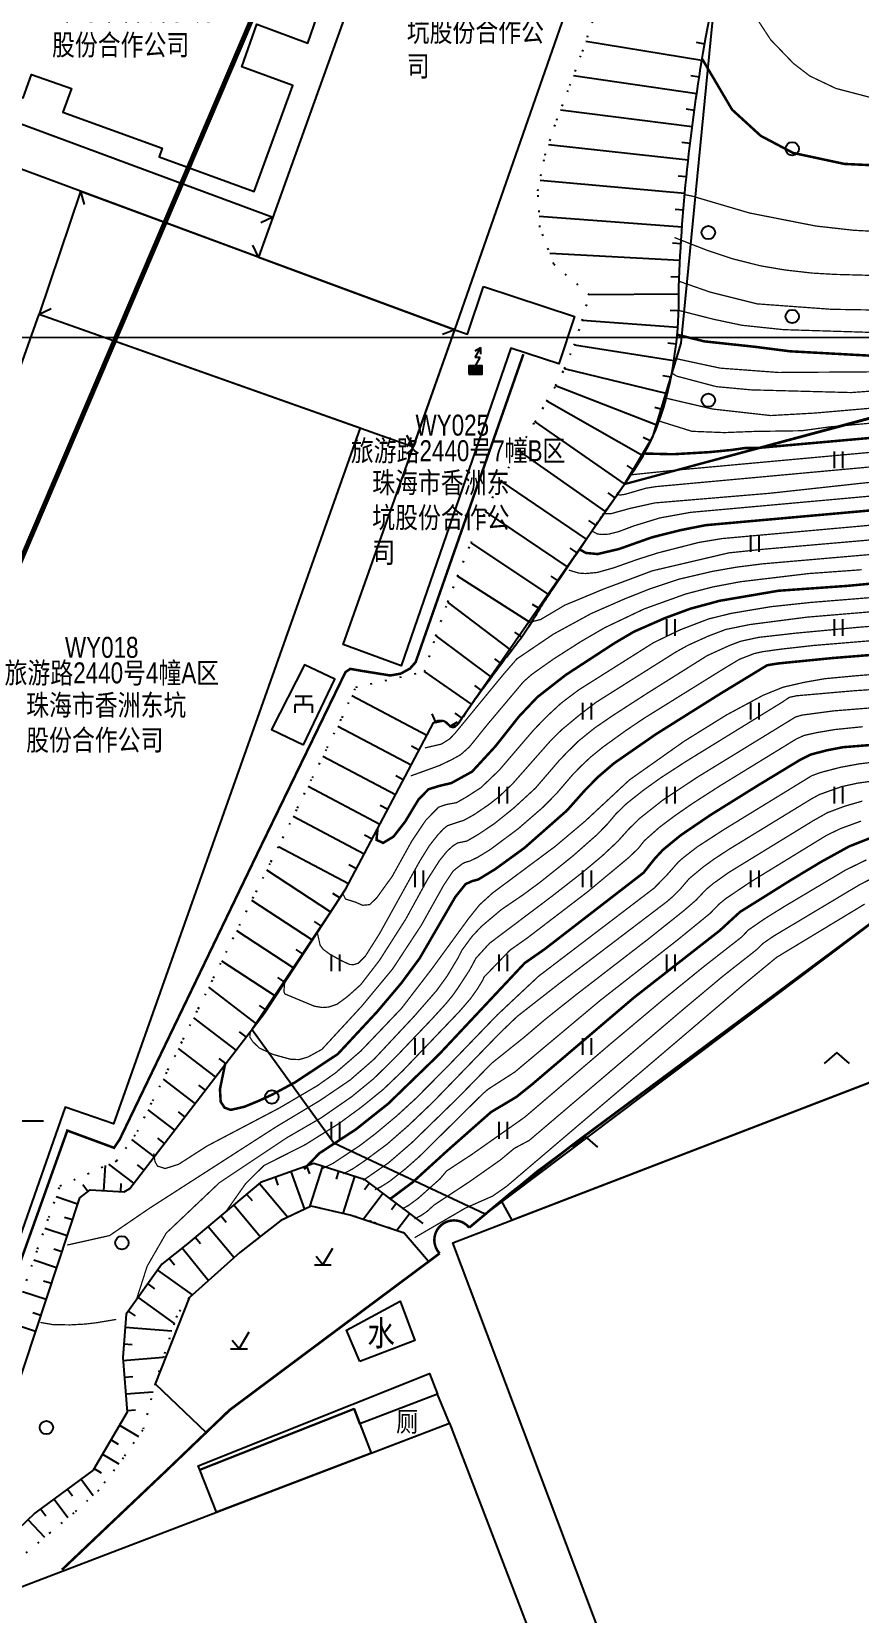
# Model space of a CAD drawing. Extents: x 396500 to 398250, y 1005980 to 1008200.
# Drawn here: x 397151.1 to 397200.5, y 1006253.9 to 1006348.2 of the extents above; entities that cross this region are included whole.
import ezdxf
from ezdxf.enums import TextEntityAlignment as Align

# ---------------------------------------------------------------- set-up
doc = ezdxf.new("R2010")
doc.units = 0
doc.header["$LTSCALE"] = 0.5
doc.linetypes.add('X4', pattern=[1.6, 0, -1.6])
doc.layers.get('0').update_dxf_attribs({"linetype": 'CONTINUOUS'})
doc.layers.add('ASSIST', color=7, linetype='CONTINUOUS', plot=False)
for name, color, linetype in [('DGX', 2, 'CONTINUOUS'), ('DLDW', 11, 'CONTINUOUS'), ('DMTZ', 3, 'CONTINUOUS'), ('GXYZ', 2, 'CONTINUOUS'), ('JMD', 6, 'CONTINUOUS'), ('SXSS', 5, 'CONTINUOUS'), ('ZBTZ', 3, 'CONTINUOUS'), ('权属人', 160, 'CONTINUOUS'), ('用地红线', 1, 'CONTINUOUS'), ('编号', 90, 'CONTINUOUS'), ('门牌号', 1, 'CONTINUOUS')]:
    doc.layers.add(name, color=color, linetype=linetype)
doc.layers.add('绘图层', color=6, linetype='CONTINUOUS', lineweight=5)
doc.styles.add('细等线体', font='长等线体_0.TTF', dxfattribs={"width": 0.8})
doc.linetypes.add('10421', pattern='A,2,[150,AAA.SHX,S=1,R=0,X=0,Y=1],1e-11', length=2)
doc.linetypes.add('1161', pattern='A,0,[149,AAA.SHX,S=0.15,R=0,X=0,Y=0],-1.6', length=1.6)
doc.linetypes.add('8353', pattern='A,1.5,[145,AAA.SHX,S=1,R=0,X=0,Y=-0.1],1.5,-1,1.5,[145,AAA.SHX,S=1,R=0,X=0,Y=1.1],1.5,-1', length=8)

# ---------------------------------------------------------------- blocks, each defined once
blk = doc.blocks.new('gc122')
blk.add_circle((0, 0), 0.8)
blk = doc.blocks.new('gc123')
for p, q in [((0, 0), (1.2, 2)), ((-1, 0), (1, 0)), ((0, 0), (-0.8, 1))]:
    blk.add_line(p, q)
blk = doc.blocks.new('gc211')
for p, q in [((0, 0), (-1.5, -1.32)), ((1.5, -1.32), (0, 0))]:
    blk.add_line(p, q)
blk = doc.blocks.new('gc121')
for p, q in [((-0.5, -1), (-0.5, 1)), ((0.5, -1), (0.5, 1))]:
    blk.add_line(p, q)
blk = doc.blocks.new('gc326')
blk.add_circle((0, 0), 0.8)
blk = doc.blocks.new('gc018')
for p, q in [((-1, 1), (1, 1)), ((-1, 0), (1, 0)), ((-1, -1), (-1, 0)), ((0, 0), (0, 1)), ((1, 0), (1, -1))]:
    blk.add_line(p, q)
blk = doc.blocks.new('*U88')
at = {"linetype": 'Continuous'}
for points in [[(0.8, 1), (-0.8, 1), (0.8, 0)], [(-0.8, 0), (0.8, 0), (-0.8, 1)], [(0.8, 0), (-0.8, 0), (0, 0)]]:
    blk.add_solid(points, dxfattribs=at)
blk = doc.blocks.new('gc129')
at = {"linetype": 'Continuous', "flags": 128}
for points in [[(-0.05, 2), (0.64, 3.2)], [(-0.05, 2.8), (0.64, 3.2)], [(0.58, 2), (-0.05, 2)], [(0, 1), (0.58, 2)], [(0.64, 2.4), (0.64, 3.2)], [(-0.8, 0), (0, 0), (0.8, 0), (0.8, 1), (-0.8, 1), (-0.8, 0)]]:
    blk.add_lwpolyline(points, dxfattribs=at)
at = {"linetype": 'Continuous'}
blk.add_blockref('*U88', (0, 0), dxfattribs=at)

msp = doc.modelspace()

# ---------------------------------------------------------------- linework, layer by layer
at = {"layer": 'ASSIST', "linetype": '1161'}
msp.add_lwpolyline([(397241.818, 1006351.88), (397242.853, 1006335.21), (397235.996, 1006332.633), (397220.779, 1006330.519), (397196.587, 1006323.938), (397186.449, 1006321.249), (397188.129, 1006324.073), (397189.826, 1006329.645), (397191.963, 1006351.418)], dxfattribs=at)
at = {"layer": 'ASSIST', "linetype": 'X4'}
for points in [[(397150.79, 1006273.724), (397151.455, 1006275.61), (397152.121, 1006277.496), (397152.786, 1006279.382), (397156.167, 1006280.889), (397157.41, 1006282.63), (397158.317, 1006284.461), (397159.224, 1006286.292), (397160.131, 1006288.123), (397161.037, 1006289.954), (397161.944, 1006291.785), (397162.695, 1006293.303), (397164.48, 1006296.915), (397165.371, 1006298.722), (397166.067, 1006300.132), (397166.951, 1006301.927), (397167.836, 1006303.722), (397168.721, 1006305.516), (397169.606, 1006307.311), (397170.425, 1006309.14), (397174.529, 1006310.062), (397175.209, 1006312.18), (397175.915, 1006314.204), (397176.489, 1006315.744), (397177.301, 1006317.738), (397178.167, 1006319.614), (397179.094, 1006321.407), (397180.117, 1006323.246), (397181.106, 1006324.964), (397181.818, 1006326.182), (397182.338, 1006327.113), (397182.872, 1006328.121), (397183.458, 1006329.526), (397183.927, 1006331), (397184.355, 1006332.532), (397182.229, 1006334.378), (397181.403, 1006336.575), (397181.291, 1006338.746), (397181.714, 1006340.872), (397182.406, 1006342.957), (397183.197, 1006345.013), (397183.945, 1006347.058), (397184.638, 1006349.097)], [(397173.32, 1006276.571), (397171.338, 1006277.265), (397170.088, 1006277.642), (397168.134, 1006278.094), (397167.77, 1006278.179), (397165.953, 1006277.32), (397165.085, 1006276.644), (397163.512, 1006275.408), (397162.016, 1006274.078), (397160.485, 1006272.716), (397159.75, 1006271.632), (397159.604, 1006271.185), (397158.967, 1006269.229), (397158.464, 1006267.575), (397157.73, 1006264.811), (397156.575, 1006263.17), (397155.105, 1006261.229), (397153.611, 1006259.887), (397152.207, 1006258.723), (397150.674, 1006257.432)]]:
    msp.add_lwpolyline(points, dxfattribs=at)
at = {"layer": 'DGX', "color": 3, "linetype": 'Continuous', "lineweight": -2, "const_width": 0.15, "flags": 128}
for points, elevation in [([(397250, 1006368.711), (397249.978, 1006368.687), (397249.648, 1006368.116), (397249.017, 1006366.602), (397245.06, 1006356.184), (397243.903, 1006353.768), (397242.953, 1006351.641), (397242.559, 1006350.937), (397241.581, 1006349.677), (397239.535, 1006348.227), (397234.973, 1006345.608), (397230.79, 1006343.72), (397224.508, 1006341.867), (397216.8, 1006340.578), (397207.737, 1006339.96), (397199.562, 1006340.345), (397196.504, 1006341), (397194.574, 1006342.019), (397192.862, 1006343.584), (397191.08, 1006346.609)], 37.5), ([(397189.589, 1006330.157), (397191.216, 1006329.76), (397194.211, 1006329.438), (397196.316, 1006329.169), (397201.253, 1006328.899), (397206.655, 1006328.855), (397211.058, 1006328.977), (397213.406, 1006329.077), (397215.95, 1006329.3), (397218.042, 1006329.578), (397221.214, 1006330.167), (397225.182, 1006331.06), (397229.066, 1006332.305), (397233.059, 1006333.722), (397235.897, 1006334.902), (397238.107, 1006336.051), (397240.143, 1006337.319), (397241.792, 1006338.601), (397242.571, 1006339.447), (397248.106, 1006347.077), (397250, 1006351.285)], 35), ([(397250, 1006340.78), (397248.912, 1006339.061), (397247.769, 1006337.638), (397246.786, 1006336.215), (397246.265, 1006335.132), (397245.721, 1006334.345), (397244.979, 1006333.543), (397244.217, 1006333.082), (397243.144, 1006332.719), (397231.599, 1006327.804), (397229.786, 1006327.191), (397225.894, 1006326.313), (397222.246, 1006325.786), (397218.29, 1006325.541), (397211.682, 1006324.99), (397205.443, 1006324.387), (397194.393, 1006323.404), (397193.605, 1006323.395), (397192.862, 1006323.286), (397191.501, 1006323.153), (397189.363, 1006323.029), (397187.626, 1006323.07)], 32.5), ([(397183.769, 1006317.358), (397184.139, 1006317.143), (397184.84, 1006317.075), (397186.126, 1006317.377), (397188.073, 1006318.068), (397189.821, 1006318.507), (397191.301, 1006318.799), (397211.96, 1006320.648), (397216.684, 1006321.04), (397224.752, 1006321.398), (397225.962, 1006321.48), (397229.126, 1006322.169), (397232.2, 1006323.285), (397238.36, 1006325.747), (397245.636, 1006328.58), (397247.301, 1006329.315), (397248.503, 1006330.112), (397249.247, 1006330.68), (397250, 1006331.5)], 30), ([(397204.942, 1006315.672), (397199.737, 1006315.177), (397195.638, 1006314.887), (397192.127, 1006314.288), (397190.371, 1006313.813), (397188.863, 1006313.256), (397187.017, 1006312.446), (397185.86, 1006311.765), (397182.948, 1006309.866), (397181.252, 1006308.541), (397180.157, 1006307.385), (397178.753, 1006305.609), (397177.361, 1006304.096), (397176.122, 1006303.414), (397175.42, 1006303.249), (397174.759, 1006303.043), (397174.16, 1006302.423), (397173.376, 1006301.123), (397172.673, 1006300.215), (397172.054, 1006299.843), (397171.661, 1006300.029), (397171.723, 1006300.689)], 27.5), ([(397204.736, 1006311.345), (397198.82, 1006310.869), (397195.619, 1006310.55), (397194.958, 1006310.444), (397192.162, 1006308.743), (397188.312, 1006306.323), (397185.821, 1006304.593), (397184.884, 1006303.789), (397184.099, 1006302.995), (397183.021, 1006301.783), (397180.485, 1006299.549), (397178.738, 1006298.279), (397177.742, 1006297.671), (397177.362, 1006297.565), (397176.974, 1006297.389), (397176.364, 1006296.628), (397174.235, 1006292.964), (397173.14, 1006291.48), (397171.684, 1006289.758), (397169.353, 1006287.251), (397166.819, 1006285.573), (397165.461, 1006284.841), (397164.685, 1006284.48), (397163.782, 1006284.107), (397162.971, 1006283.922), (397162.6, 1006284.054), (397162.371, 1006284.407), (397162.327, 1006285.156), (397162.654, 1006286.746)], 25), ([(397167.344, 1006280.386), (397168.257, 1006281.335), (397170.442, 1006282.767), (397172.362, 1006284.292), (397175.37, 1006287.21), (397180.502, 1006292.682), (397181.684, 1006293.505), (397187.584, 1006298.066), (397188.229, 1006298.879), (397188.733, 1006299.426), (397189.804, 1006300.304), (397191.58, 1006301.513), (397194.375, 1006303.255), (397196.913, 1006304.795), (397197.567, 1006305.121), (397198.521, 1006305.369), (397199.488, 1006305.555), (397206.224, 1006306.093)], 22.5), ([(397201.073, 1006300.123), (397199.844, 1006299.637), (397198.167, 1006298.712), (397196.362, 1006297.622), (397193.335, 1006295.727), (397192.127, 1006294.616), (397187.006, 1006290.614), (397180.91, 1006285.417), (397180.013, 1006284.701), (397178.486, 1006283.786), (397175.868, 1006281.473), (397173.822, 1006279.609), (397172.439, 1006278.579)], 20)]:
    msp.add_lwpolyline(points, dxfattribs=dict(at, elevation=elevation))
at = {"layer": 'DGX', "linetype": 'Continuous', "const_width": 0.075, "flags": 128}
for points, elevation in [([(397250, 1006361.916), (397246.857, 1006353.821), (397244.798, 1006349.465), (397244.007, 1006348.319), (397240.641, 1006344.141), (397239.272, 1006342.849), (397236.82, 1006340.966), (397234.936, 1006339.784), (397233.239, 1006338.965), (397230.511, 1006337.758), (397228.042, 1006336.87), (397224.878, 1006335.816), (397221.384, 1006334.662), (397219.685, 1006334.248), (397218.315, 1006334.02), (397212.342, 1006333.65), (397204.218, 1006333.616), (397199.034, 1006333.754), (397197.669, 1006333.831), (397196.017, 1006334.018), (397194.535, 1006334.272), (397192.909, 1006334.682), (397191.361, 1006335.198), (397189.43, 1006335.952)], 36.5), ([(397189.696, 1006333.347), (397191.568, 1006332.695), (397194.36, 1006331.997), (397198.793, 1006331.673), (397202.914, 1006331.605), (397211.338, 1006331.57), (397216.344, 1006331.808), (397219.063, 1006332.065), (397220.493, 1006332.422), (397223.32, 1006333.273), (397225.909, 1006334.158), (397230.823, 1006335.915), (397233.871, 1006337.226), (397236.755, 1006338.71), (397238.032, 1006339.544), (397238.956, 1006340.349), (397242.174, 1006343.617), (397245.601, 1006348.204), (397246.331, 1006349.538), (397248.303, 1006353.865), (397250, 1006358.246)], 36), ([(397250, 1006354.848), (397247.309, 1006348.457), (397246.777, 1006347.53), (397244.463, 1006344.393), (397242.369, 1006341.724), (397241.358, 1006340.539), (397240.053, 1006339.29), (397239.077, 1006338.46), (397238.003, 1006337.726), (397236.668, 1006336.971), (397235.199, 1006336.237), (397233.408, 1006335.475), (397224.837, 1006332.494), (397219.957, 1006330.97), (397216.821, 1006330.494), (397211.307, 1006330.175), (397203.806, 1006330.213), (397195.925, 1006330.46), (397193.457, 1006330.72), (397191.742, 1006331.083), (397189.678, 1006331.609)], 35.5), ([(397190.042, 1006338.512), (397190.496, 1006338.421), (397193.901, 1006337.418), (397197.863, 1006336.639), (397200.135, 1006336.385), (397202.408, 1006336.268), (397205.822, 1006336.229), (397209.15, 1006336.245), (397212.033, 1006336.381), (397215.307, 1006336.628), (397217.178, 1006336.884), (397219.995, 1006337.376), (397222.69, 1006338.05), (397224.428, 1006338.586), (397227.358, 1006339.641), (397230.211, 1006340.863), (397233.412, 1006342.301), (397236.139, 1006343.631), (397237.916, 1006344.655), (397238.915, 1006345.336), (397240.419, 1006346.516), (397241.923, 1006347.896), (397242.461, 1006348.522)], 37), ([(397194.261, 1006349.137), (397195.165, 1006347.75), (397196.524, 1006346.338), (397197.5, 1006345.588), (397199.054, 1006344.848), (397200.988, 1006344.343), (397202.581, 1006344.076), (397205.618, 1006343.838), (397210.703, 1006343.713), (397216.908, 1006344.082), (397222.557, 1006344.859), (397227.762, 1006346.04), (397232.572, 1006347.429), (397235.753, 1006348.505)], 38), ([(397189.419, 1006328.752), (397192.159, 1006328.163), (397195.632, 1006327.905), (397205.593, 1006327.974), (397209.694, 1006328.15), (397214.398, 1006328.543), (397219.845, 1006329.082), (397222.06, 1006329.366), (397224.316, 1006329.748), (397226.453, 1006330.199), (397229.304, 1006330.983), (397231.243, 1006331.599), (397234.016, 1006332.629), (397236.192, 1006333.628), (397239.66, 1006335.528), (397242.736, 1006337.556), (397244.127, 1006339.299), (397246.146, 1006342.109), (397248.822, 1006345.62), (397249.145, 1006346.139), (397250, 1006348.057)], 34.5), ([(397189.27, 1006327.87), (397189.558, 1006327.688), (397191.923, 1006327.061), (397193.998, 1006326.868), (397199.97, 1006326.707), (397209.515, 1006327.415), (397215.119, 1006327.901), (397220.343, 1006328.311), (397221.718, 1006328.462), (397226.499, 1006329.323), (397229.7, 1006330.004), (397230.61, 1006330.313), (397231.972, 1006330.854), (397242.752, 1006335.544), (397242.944, 1006335.731), (397243.419, 1006336.433), (397245.813, 1006339.414), (397248.263, 1006342.694), (397250, 1006344.891)], 34), ([(397186.832, 1006321.801), (397189.355, 1006322.064), (397213.61, 1006324.285), (397221.355, 1006324.804), (397224.891, 1006325.186), (397227.338, 1006325.616), (397230.122, 1006326.356), (397232.508, 1006327.229), (397235.189, 1006328.323), (397241.344, 1006330.97), (397244.51, 1006332.178), (397245.365, 1006332.645), (397246.099, 1006333.239), (397246.808, 1006333.997), (397247.654, 1006335.426), (397248.195, 1006336.489), (397248.874, 1006337.556), (397250, 1006339.234)], 32), ([(397250, 1006337.554), (397248.2, 1006334.25), (397247.697, 1006333.524), (397246.828, 1006332.555), (397246.254, 1006332.093), (397245.392, 1006331.563), (397244.901, 1006331.34), (397241.54, 1006330.061), (397233.734, 1006326.759), (397231.092, 1006325.711), (397227.996, 1006324.791), (397226.729, 1006324.528), (397224.828, 1006324.228), (397222.788, 1006324.025), (397216.95, 1006323.652), (397212.865, 1006323.35), (397188.307, 1006321.096), (397187.721, 1006321), (397186.477, 1006320.636), (397186.185, 1006320.594), (397186.032, 1006320.62)], 31.5), ([(397185.214, 1006319.481), (397185.657, 1006319.487), (397186.782, 1006319.798), (397188.247, 1006320.124), (397195.122, 1006320.701), (397200.805, 1006321.323), (397210.036, 1006322.197), (397218.351, 1006322.76), (397226.041, 1006323.47), (397227.431, 1006323.704), (397228.84, 1006324.098), (397231.692, 1006325.049), (397236.237, 1006326.81), (397242.017, 1006329.104), (397244.957, 1006330.311), (397246.118, 1006330.829), (397247.009, 1006331.464), (397248.069, 1006332.547), (397249.179, 1006334.036), (397250, 1006335.398)], 31), ([(397250, 1006329.94), (397249.364, 1006329.408), (397248.546, 1006328.881), (397247.892, 1006328.531), (397246.706, 1006327.987), (397240.488, 1006325.696), (397236.969, 1006324.2), (397231.159, 1006321.902), (397228.924, 1006321.164), (397228.017, 1006320.904), (397227.2, 1006320.748), (397226.416, 1006320.636), (397225.13, 1006320.539), (397219.476, 1006320.271), (397212.888, 1006319.853), (397192.285, 1006318), (397190.858, 1006317.762), (397188.446, 1006317.145), (397187.232, 1006316.758), (397185.782, 1006316.245), (397184.823, 1006315.977), (397184.117, 1006315.911), (397183.723, 1006315.94), (397183.128, 1006316.119)], 29.5), ([(397180.928, 1006313.039), (397181.45, 1006313.172), (397182.885, 1006314.023), (397185.172, 1006314.974), (397188.109, 1006316.075), (397192.675, 1006317.146), (397194.742, 1006317.363), (397214.902, 1006319.116), (397226.693, 1006319.765), (397228.067, 1006319.955), (397229.014, 1006320.21), (397230.685, 1006320.786), (397234.684, 1006322.319), (397242.102, 1006325.335), (397248.34, 1006327.485), (397249.492, 1006327.971), (397250, 1006328.303)], 29), ([(397188.513, 1006325.008), (397190.465, 1006324.396), (397192.398, 1006324.319), (397194.169, 1006324.388), (397197.018, 1006324.43), (397198.602, 1006324.65), (397212.687, 1006325.94)], 33), ([(397209.306, 1006326.482), (397197.807, 1006325.485), (397195.161, 1006325.336), (397191.694, 1006325.726), (397188.938, 1006326.37)], 33.5), ([(397207.837, 1006321.139), (397190.382, 1006319.561), (397188.549, 1006319.227), (397187.01, 1006318.755), (397186.106, 1006318.415), (397185.51, 1006318.263), (397185.108, 1006318.242), (397184.844, 1006318.27), (397184.503, 1006318.444)], 30.5), ([(397203.756, 1006317.276), (397194.686, 1006316.491), (397193.128, 1006316.293), (397191.695, 1006316.042), (397189.713, 1006315.58), (397187.956, 1006314.995), (397186.481, 1006314.41), (397184.468, 1006313.529), (397182.209, 1006312.296), (397180.033, 1006310.822), (397179.225, 1006309.891), (397176.344, 1006306.384), (397176.031, 1006306.054), (397175.536, 1006305.741), (397174.547, 1006305.51)], 28.5), ([(397173.704, 1006303.84), (397175.4, 1006304.455), (397176.146, 1006304.812), (397176.679, 1006305.106), (397177.212, 1006305.584), (397178.269, 1006306.898), (397180.433, 1006309.468), (397180.938, 1006309.909), (397182.225, 1006310.818), (397183.858, 1006311.861), (397185.282, 1006312.688), (397187.62, 1006313.801), (397190.106, 1006314.695), (397191.696, 1006315.108), (397193.341, 1006315.421), (397197.418, 1006315.91), (397200.598, 1006316.14)], 28), ([(397169.649, 1006296.818), (397169.818, 1006296.497), (397170.396, 1006296.317), (397170.832, 1006296.125), (397171.256, 1006296.163), (397171.679, 1006296.574), (397172.603, 1006297.857), (397173.771, 1006299.961), (397174.605, 1006301.205), (397175.366, 1006301.979), (397175.815, 1006302.133), (397176.444, 1006302.249), (397177.054, 1006302.602), (397177.894, 1006303.145), (397178.985, 1006304.19), (397181.015, 1006306.562), (397181.793, 1006307.367), (397182.667, 1006308.178), (397183.706, 1006308.963), (397188.181, 1006311.789), (397189.768, 1006312.555), (397191.465, 1006313.205), (397192.817, 1006313.538), (397195.191, 1006313.936), (397197.555, 1006314.189), (397206.206, 1006314.888)], 27), ([(397166.188, 1006291.529), (397166.14, 1006290.983), (397166.194, 1006290.84), (397167.953, 1006290.107), (397168.436, 1006290.027), (397168.802, 1006290.054), (397169.311, 1006290.224), (397169.93, 1006290.68), (397170.716, 1006291.385), (397171.833, 1006292.832), (397173.408, 1006295.301), (397174.707, 1006297.672), (397175.404, 1006298.77), (397175.869, 1006299.351), (397176.226, 1006299.672), (397176.494, 1006299.842), (397177.057, 1006299.958), (397177.745, 1006300.36), (397178.695, 1006300.999), (397179.83, 1006301.91), (397181.143, 1006303.116), (397182.566, 1006304.771), (397182.986, 1006305.209), (397183.721, 1006305.935), (397184.685, 1006306.712), (397185.785, 1006307.464), (397187.763, 1006308.744), (397191.393, 1006311.023), (397192.688, 1006311.612), (397193.367, 1006311.871), (397194.443, 1006312.105), (397196.649, 1006312.355), (397200.362, 1006312.704), (397214.256, 1006313.817)], 26), ([(397207.005, 1006314.124), (397197.319, 1006313.31), (397193.918, 1006312.869), (397192.488, 1006312.577), (397191.441, 1006312.179), (397190.239, 1006311.635), (397189.528, 1006311.242), (397184.773, 1006308.245), (397183.786, 1006307.492), (397182.705, 1006306.595), (397182.01, 1006305.905), (397179.788, 1006303.386), (397178.982, 1006302.615), (397178.354, 1006302.125), (397177.493, 1006301.537), (397176.871, 1006301.195), (397175.889, 1006300.874), (397175.655, 1006300.681), (397175.335, 1006300.343), (397174.82, 1006299.691), (397174.243, 1006298.76), (397171.834, 1006294.418), (397170.999, 1006293.096), (397170.569, 1006292.666), (397170.291, 1006292.581), (397170.053, 1006292.598), (397169.496, 1006292.858), (397168.867, 1006293.215), (397168.488, 1006293.493), (397168.301, 1006293.742), (397168.119, 1006294.552)], 26.5), ([(397164.146, 1006288.622), (397164.106, 1006288.262), (397164.295, 1006287.978), (397164.674, 1006287.613), (397165.472, 1006287.234), (397166.554, 1006286.937), (397167.055, 1006286.923), (397167.569, 1006287.072), (397168.407, 1006287.532), (397170.775, 1006290.101), (397172.62, 1006292.324), (397174.324, 1006294.92), (397175.666, 1006297.319), (397176.234, 1006298.171), (397176.762, 1006298.59), (397176.926, 1006298.678), (397177.219, 1006298.76), (397177.687, 1006298.984), (397178.459, 1006299.458), (397180.102, 1006300.685), (397181.566, 1006301.954), (397182.376, 1006302.769), (397183.361, 1006303.917), (397183.835, 1006304.406), (397184.425, 1006304.96), (397185.167, 1006305.565), (397186.542, 1006306.556), (397187.625, 1006307.286), (397192.486, 1006310.308), (397193.303, 1006310.797), (397194.186, 1006311.14), (397194.688, 1006311.252), (397195.801, 1006311.406), (397197.718, 1006311.621), (397212.087, 1006312.816)], 25.5), ([(397158.379, 1006281.334), (397158.453, 1006280.842), (397158.601, 1006280.571), (397159.058, 1006280.421), (397159.87, 1006280.68), (397161.564, 1006281.769), (397165.869, 1006284.033), (397168.135, 1006285.365), (397169.216, 1006286.126), (397170.725, 1006287.431), (397173.157, 1006289.981), (397174.982, 1006292.359), (397177.139, 1006295.317), (397177.803, 1006296.15), (397178.581, 1006296.856), (397182.335, 1006299.652), (397184.108, 1006301.149), (397186.736, 1006303.596), (397190.007, 1006305.909), (397192.51, 1006307.465), (397194.696, 1006308.643), (397195.906, 1006309.134), (397197.152, 1006309.421), (397198.39, 1006309.639), (397200.283, 1006309.818), (397206.013, 1006310.262)], 24.5), ([(397153.219, 1006275.858), (397155.747, 1006276.425), (397158.124, 1006278.052), (397165.73, 1006282.944), (397168.277, 1006284.472), (397170.102, 1006285.711), (397171.529, 1006286.959), (397173.911, 1006289.506), (397175.23, 1006291.018), (397175.879, 1006291.91), (397176.542, 1006293.017), (397176.758, 1006293.45), (397177.357, 1006294.265), (397177.918, 1006294.864), (397179.096, 1006295.86), (397180.398, 1006296.747), (397181.41, 1006297.494), (397183.335, 1006299.036), (397184.77, 1006300.301), (397185.426, 1006300.964), (397185.941, 1006301.579), (397186.563, 1006302.182), (397187.576, 1006302.988), (397188.613, 1006303.729), (397190.098, 1006304.693), (397195.872, 1006308.251), (397196.274, 1006308.528), (397196.714, 1006308.622), (397200.179, 1006308.925), (397208.281, 1006309.46)], 24), ([(397202.413, 1006308.002), (397198.906, 1006307.719), (397197.032, 1006307.469), (397196.647, 1006307.356), (397190.794, 1006303.765), (397188.731, 1006302.396), (397187.33, 1006301.29), (397186.684, 1006300.65), (397186.052, 1006299.942), (397185.117, 1006299.067), (397183.919, 1006298.066), (397182.087, 1006296.636), (397178.404, 1006293.86), (397177.587, 1006292.964), (397177.206, 1006292.246), (397176.527, 1006291.209), (397176.238, 1006290.792), (397175.822, 1006290.28), (397175.026, 1006289.402), (397172.803, 1006287.068), (397171.51, 1006285.796), (397170.178, 1006284.704), (397168.373, 1006283.454), (397166.299, 1006282.251), (397162.293, 1006279.578), (397159.124, 1006276.572), (397157.988, 1006274.598), (397157.31, 1006272.493)], 23.5), ([(397162.67, 1006277.838), (397163.873, 1006279.539), (397164.956, 1006280.604), (397167.422, 1006281.852), (397169.453, 1006283.126), (397170.8, 1006284.117), (397172.057, 1006285.136), (397173.218, 1006286.246), (397176.587, 1006289.769), (397177.274, 1006290.565), (397177.681, 1006291.141), (397178.006, 1006291.672), (397178.067, 1006291.835), (397179.616, 1006293.444), (397180.641, 1006294.166), (397184.234, 1006296.917), (397186.718, 1006298.985), (397187.28, 1006299.529), (397187.631, 1006299.975), (397188.542, 1006300.784), (397189.442, 1006301.458), (397190.46, 1006302.167), (397192.135, 1006303.246), (397196.699, 1006306.047), (397197.159, 1006306.256), (397197.917, 1006306.423), (397198.994, 1006306.608), (397200.653, 1006306.775)], 23), ([(397201.387, 1006304.674), (397200.451, 1006304.561), (397199.328, 1006304.355), (397198.129, 1006304.042), (397197.61, 1006303.85), (397192.353, 1006300.626), (397190.795, 1006299.614), (397189.978, 1006298.983), (397189.653, 1006298.698), (397188.988, 1006297.941), (397188.217, 1006297.15), (397181.315, 1006291.884), (397178.881, 1006289.603), (397175.989, 1006286.605), (397174.021, 1006284.617), (397172.863, 1006283.558), (397171.588, 1006282.495), (397170.676, 1006281.796), (397169.061, 1006280.727), (397168.457, 1006280.435)], 22), ([(397169.683, 1006280.107), (397170.277, 1006280.422), (397170.949, 1006280.881), (397172.31, 1006281.89), (397173.56, 1006282.985), (397174.999, 1006284.356), (397178.996, 1006288.483), (397180.052, 1006289.497), (397182.611, 1006291.497), (397188.993, 1006296.354), (397189.378, 1006296.69), (397189.806, 1006297.128), (397190.302, 1006297.71), (397191.134, 1006298.404), (397191.791, 1006298.881), (397192.654, 1006299.447), (397197.569, 1006302.455), (397198.083, 1006302.737), (397199.392, 1006303.201), (397200.362, 1006303.413), (397202.261, 1006303.67)], 21.5), ([(397170.871, 1006279.722), (397172.375, 1006280.76), (397173.769, 1006281.965), (397176.525, 1006284.649), (397178.518, 1006286.692), (397180.414, 1006288.209), (397181.724, 1006289.324), (397183.52, 1006290.756), (397187.89, 1006294.13), (397189.976, 1006295.795), (397190.717, 1006296.434), (397191.312, 1006297.066), (397191.748, 1006297.428), (397192.659, 1006298.078), (397197.715, 1006301.178), (397198.557, 1006301.653), (397199.572, 1006302.032), (397200.633, 1006302.341)], 21), ([(397171.567, 1006279.159), (397171.925, 1006279.332), (397172.45, 1006279.666), (397173.357, 1006280.381), (397174.192, 1006281.115), (397177.997, 1006284.878), (397178.314, 1006285.152), (397179.909, 1006286.18), (397185.007, 1006290.455), (397189.595, 1006294.044), (397191.566, 1006295.652), (397192.091, 1006296.198), (397192.471, 1006296.511), (397193.943, 1006297.505), (397198.495, 1006300.296), (397199.321, 1006300.695), (397200.558, 1006301.148)], 20.5), ([(397173.176, 1006278.013), (397173.565, 1006278.216), (397174.147, 1006278.646), (397175.453, 1006279.812), (397175.84, 1006280.276), (397177.36, 1006281.273), (397180.495, 1006283.482), (397185.577, 1006287.827), (397188.846, 1006290.573), (397191.222, 1006292.504), (397193.436, 1006294.232), (397193.833, 1006294.649), (397194.775, 1006295.301), (397195.954, 1006296.037), (397199.646, 1006298.235), (397200.874, 1006298.833)], 19.5), ([(397173.925, 1006277.417), (397174.301, 1006277.61), (397174.661, 1006277.853), (397175.098, 1006278.249), (397177.21, 1006279.639), (397179.045, 1006280.93), (397179.882, 1006281.63), (397180.766, 1006282.098), (397190.111, 1006290.051), (397192.321, 1006291.9), (397194.343, 1006293.491), (397194.721, 1006293.861), (397195.339, 1006294.285), (397200.486, 1006297.362), (397201.403, 1006297.829)], 19), ([(397173.938, 1006276.3), (397176.97, 1006278.068), (397178.583, 1006278.778), (397179.422, 1006279.362), (397193.554, 1006291.399), (397195.524, 1006293.024), (397200.774, 1006296.198)], 18.5), ([(397156.139, 1006271.422), (397154.987, 1006271.228), (397154.315, 1006271.148), (397153.38, 1006271.097), (397152.351, 1006271.117), (397151.62, 1006271.243)], 23.5)]:
    msp.add_lwpolyline(points, dxfattribs=dict(at, elevation=elevation))
at = {"layer": 'DLDW', "linetype": '1161', "flags": 128}
msp.add_lwpolyline([(397167.306, 1006305.702), (397169.178, 1006309.604), (397167.375, 1006310.469), (397165.404, 1006306.615)], close=True, dxfattribs=at)
at = {"layer": 'DLDW', "linetype": 'Continuous'}
msp.add_lwpolyline([(397250, 1006261.341), (397190.34, 1006238.473), (397176.207, 1006275.988), (397247.938, 1006303.59), (397250, 1006298.212)], dxfattribs=at)
for points in [[(397176.005, 1006265.237), (397175.306, 1006266.959), (397170.673, 1006265.188), (397171.336, 1006263.453)], [(397186.783, 1006237.123), (397158.462, 1006226.261), (397147.647, 1006254.394), (397176.005, 1006265.237)]]:
    msp.add_lwpolyline(points, close=True, dxfattribs=at)
at = {"layer": 'DMTZ', "linetype": 'Continuous'}
for p, q in [((397191.063, 1006346.507), (397184.146, 1006347.649)), ((397191.231, 1006347.493), (397190.738, 1006347.579)), ((397190.756, 1006344.531), (397183.414, 1006345.607)), ((397190.905, 1006345.52), (397190.411, 1006345.597)), ((397190.615, 1006343.541), (397190.12, 1006343.609)), ((397190.484, 1006342.55), (397182.636, 1006343.554)), ((397190.248, 1006340.564), (397181.915, 1006341.477)), ((397190.361, 1006341.557), (397189.865, 1006341.616)), ((397190.048, 1006338.574), (397181.413, 1006339.362)), ((397190.143, 1006339.569), (397189.646, 1006339.619)), ((397189.884, 1006336.581), (397181.37, 1006337.202)), ((397189.962, 1006337.578), (397189.463, 1006337.618)), ((397189.816, 1006335.583), (397189.317, 1006335.615)), ((397189.757, 1006334.585), (397181.992, 1006335.01)), ((397189.707, 1006333.586), (397189.207, 1006333.609)), ((397189.689, 1006332.586), (397184.347, 1006332.539)), ((397189.677, 1006331.587), (397189.178, 1006331.603)), ((397189.625, 1006330.588), (397183.929, 1006331.007)), ((397189.396, 1006328.602), (397183.461, 1006329.533)), ((397189.531, 1006329.593), (397189.034, 1006329.65)), ((397189.005, 1006326.641), (397182.875, 1006328.127)), ((397189.221, 1006327.617), (397188.731, 1006327.715)), ((397188.409, 1006324.734), (397182.34, 1006327.117)), ((397187.547, 1006322.931), (397181.82, 1006326.186)), ((397188.741, 1006325.677), (397188.263, 1006325.826)), ((397186.454, 1006321.257), (397181.11, 1006324.972)), ((397188.01, 1006323.817), (397187.559, 1006324.032)), ((397185.309, 1006319.617), (397180.121, 1006323.254)), ((397187.023, 1006322.08), (397186.607, 1006322.357)), ((397184.179, 1006317.967), (397179.098, 1006321.415)), ((397185.883, 1006320.436), (397185.473, 1006320.722)), ((397183.057, 1006316.311), (397178.171, 1006319.622)), ((397184.741, 1006318.794), (397184.328, 1006319.075)), ((397181.936, 1006314.655), (397177.305, 1006317.748)), ((397183.618, 1006317.139), (397183.204, 1006317.42)), ((397180.877, 1006312.959), (397176.492, 1006315.75)), ((397182.496, 1006315.484), (397182.082, 1006315.764)), ((397179.716, 1006311.331), (397175.918, 1006314.213)), ((397181.395, 1006313.814), (397180.968, 1006314.074)), ((397178.514, 1006309.732), (397175.213, 1006312.189)), ((397180.316, 1006312.131), (397179.911, 1006312.423)), ((397179.113, 1006310.533), (397178.713, 1006310.834)), ((397177.333, 1006308.119), (397174.533, 1006310.073)), ((397177.919, 1006308.929), (397177.517, 1006309.225)), ((397174.658, 1006306.262), (397170.19, 1006308.615)), ((397173.726, 1006304.492), (397169.352, 1006306.796)), ((397175.183, 1006307.091), (397174.973, 1006307.545)), ((397176.049, 1006306.813), (397176.484, 1006307.06)), ((397176.772, 1006307.291), (397176.362, 1006307.577)), ((397172.794, 1006302.722), (397168.467, 1006305.001)), ((397174.192, 1006305.377), (397173.75, 1006305.61)), ((397171.862, 1006300.953), (397167.583, 1006303.207)), ((397173.26, 1006303.607), (397172.818, 1006303.84)), ((397172.328, 1006301.838), (397171.886, 1006302.071)), ((397170.93, 1006299.183), (397166.698, 1006301.413)), ((397171.396, 1006300.068), (397170.954, 1006300.301)), ((397169.998, 1006297.414), (397165.813, 1006299.618)), ((397170.464, 1006298.299), (397170.022, 1006298.532)), ((397168.932, 1006295.723), (397165.122, 1006298.216)), ((397167.837, 1006294.05), (397164.231, 1006296.409)), ((397169.48, 1006296.56), (397169.061, 1006296.834)), ((397166.742, 1006292.376), (397163.338, 1006294.603)), ((397168.384, 1006294.886), (397167.966, 1006295.16)), ((397165.647, 1006290.703), (397162.445, 1006292.797)), ((397167.289, 1006293.213), (397166.871, 1006293.487)), ((397166.194, 1006291.539), (397165.776, 1006291.813)), ((397164.504, 1006289.063), (397161.672, 1006291.235)), ((397165.099, 1006289.866), (397164.681, 1006290.14)), ((397163.286, 1006287.476), (397160.767, 1006289.408)), ((397163.895, 1006288.27), (397163.498, 1006288.574)), ((397162.069, 1006285.889), (397159.862, 1006287.582)), ((397162.678, 1006286.683), (397162.281, 1006286.987)), ((397160.852, 1006284.302), (397158.958, 1006285.755)), ((397161.461, 1006285.096), (397161.064, 1006285.4)), ((397159.635, 1006282.715), (397158.053, 1006283.928)), ((397160.243, 1006283.509), (397159.847, 1006283.813)), ((397158.418, 1006281.128), (397157.074, 1006282.159)), ((397159.026, 1006281.922), (397158.63, 1006282.226)), ((397155.411, 1006279.103), (397155.508, 1006280.596)), ((397157.201, 1006279.541), (397155.709, 1006280.685)), ((397157.809, 1006280.335), (397157.412, 1006280.639)), ((397167.497, 1006280.574), (397167.665, 1006280.103)), ((397168.445, 1006280.561), (397167.675, 1006278.134)), ((397154.45, 1006279.048), (397154.143, 1006279.442)), ((397156.409, 1006279.039), (397156.442, 1006279.538)), ((397164.686, 1006279.538), (397166.375, 1006277.519)), ((397165.614, 1006279.899), (397165.783, 1006279.428)), ((397166.555, 1006280.237), (397167.362, 1006277.986)), ((397169.398, 1006280.259), (397169.247, 1006279.783)), ((397170.351, 1006279.957), (397169.649, 1006277.743)), ((397171.254, 1006279.557), (397170.952, 1006279.158)), ((397153.843, 1006278.305), (397152.556, 1006278.73)), ((397163.919, 1006278.897), (397164.24, 1006278.513)), ((397172.051, 1006278.954), (397170.879, 1006277.404)), ((397162.385, 1006277.613), (397162.706, 1006277.23)), ((397163.152, 1006278.255), (397164.732, 1006276.366)), ((397172.849, 1006278.351), (397172.548, 1006277.952)), ((397173.647, 1006277.748), (397172.875, 1006276.727)), ((397153.217, 1006276.406), (397151.891, 1006276.843)), ((397153.53, 1006277.355), (397153.055, 1006277.512)), ((397161.618, 1006276.972), (397163.176, 1006275.109)), ((397160.079, 1006275.695), (397161.645, 1006273.748)), ((397160.851, 1006276.33), (397161.172, 1006275.947)), ((397152.59, 1006274.506), (397151.225, 1006274.957)), ((397152.903, 1006275.456), (397152.428, 1006275.613)), ((397159.3, 1006275.068), (397159.613, 1006274.678)), ((397158.606, 1006274.36), (397160.67, 1006272.881)), ((397151.963, 1006272.607), (397150.56, 1006273.07)), ((397152.276, 1006273.557), (397151.802, 1006273.713)), ((397158.024, 1006273.547), (397158.43, 1006273.256)), ((397156.859, 1006271.921), (397157.265, 1006271.63)), ((397157.441, 1006272.734), (397159.604, 1006271.184)), ((397151.336, 1006270.708), (397149.894, 1006271.184)), ((397151.65, 1006271.657), (397151.175, 1006271.814)), ((397156.671, 1006270.964), (397159.461, 1006270.745)), ((397156.545, 1006268.97), (397158.95, 1006269.173)), ((397156.593, 1006269.967), (397157.092, 1006269.928)), ((397156.628, 1006267.974), (397157.127, 1006268.016)), ((397156.712, 1006266.977), (397158.342, 1006267.114)), ((397156.796, 1006265.981), (397157.294, 1006266.023)), ((397156.345, 1006265.107), (397157.471, 1006264.443)), ((397155.329, 1006263.384), (397156.302, 1006262.81)), ((397155.837, 1006264.245), (397156.267, 1006263.991)), ((397154.821, 1006262.522), (397155.252, 1006262.268)), ((397154.048, 1006261.9), (397154.769, 1006260.928)), ((397152.442, 1006260.707), (397153.264, 1006259.6)), ((397153.245, 1006261.303), (397153.543, 1006260.902)), ((397151.639, 1006260.111), (397151.937, 1006259.709)), ((397150.882, 1006259.46), (397151.862, 1006258.433))]:
    msp.add_line(p, q, dxfattribs=at)
msp.add_lwpolyline([(397149.353, 1006264.697), (397153.963, 1006278.667), (397154.59, 1006279.157), (397156.609, 1006279.026), (397156.963, 1006279.231), (397164.984, 1006289.689), (397169.834, 1006297.101), (397175.054, 1006307.014, -0.467609), (397176.062, 1006306.79, 0.388513), (397176.457, 1006306.861, 0.01787), (397176.963, 1006307.574, -0.012826), (397177.658, 1006308.573, -0.00467), (397180.028, 1006311.742, 0.016185), (397180.691, 1006312.672, 0.014542), (397181.218, 1006313.517, -0.01385), (397181.77, 1006314.405, -0.00273), (397182.151, 1006314.974, -0.000407), (397184.725, 1006318.771, -0.003714), (397185.299, 1006319.602, 0.001355), (397186.882, 1006321.873, 0.090176), (397188.956, 1006326.441, 0.068228), (397189.682, 1006333.008, -0.034031), (397191.303, 1006347.905, -0.051712), (397194.031, 1006357.397, -0.013997)], format="xyb", dxfattribs=at)
msp.add_lwpolyline([(397174.445, 1006277.145), (397170.995, 1006279.753), (397167.923, 1006280.727), (397164.745, 1006279.588), (397160.404, 1006275.956), (397158.86, 1006274.714), (397156.733, 1006271.745), (397156.529, 1006269.153), (397156.804, 1006265.886), (397154.77, 1006262.436), (397151.298, 1006259.858), (397146.246, 1006255.037)], dxfattribs=at)
at = {"layer": 'GXYZ', "linetype": 'Continuous'}
msp.add_lwpolyline([(397178.034, 1006333.031), (397183.475, 1006331.252), (397182.529, 1006328.42), (397179.677, 1006329.348), (397173.141, 1006310.406), (397169.667, 1006311.68), (397176.342, 1006330.452), (397177.097, 1006330.187)], close=True, dxfattribs=at)
at = {"layer": 'JMD', "linetype": 'Continuous'}
for p, q in [((397154.01, 1006338.697), (397154.229, 1006337.928)), ((397165.482, 1006337.169), (397164.757, 1006336.832)), ((397164.624, 1006334.778), (397164.286, 1006335.504)), ((397151.539, 1006331.378), (397152.259, 1006331.728)), ((397176.342, 1006330.452), (397175.596, 1006330.163)), ((397173.86, 1006323.471), (397173.472, 1006324.145))]:
    msp.add_line(p, q, dxfattribs=at)
at = {"layer": 'JMD', "linetype": 'Continuous', "flags": 128}
for points in [[(397175.875, 1006360.113), (397174.854, 1006357.433), (397172.979, 1006358.064), (397164.624, 1006334.778), (397176.342, 1006330.452), (397185.502, 1006356.712), (397186.557, 1006360.024), (397180.151, 1006362.446), (397178.934, 1006359.032)], [(397165.482, 1006337.169), (397164.624, 1006334.778), (397137.757, 1006344.738), (397138.55, 1006347.156)], [(397176.342, 1006330.452), (397154.01, 1006338.697), (397151.539, 1006331.378), (397173.86, 1006323.471)], [(397161.121, 1006262.455), (397161.032, 1006262.698), (397174.826, 1006268.189), (397175.306, 1006266.959), (397170.673, 1006265.188), (397170.324, 1006266.095)]]:
    msp.add_lwpolyline(points, close=True, dxfattribs=at)
msp.add_lwpolyline([(397141.017, 1006354.039), (397138.79, 1006347.847), (397144.454, 1006345.83), (397144.666, 1006346.435), (397150.588, 1006344.288), (397151.091, 1006345.688), (397153.474, 1006344.845), (397152.96, 1006343.424), (397158.876, 1006341.28), (397158.706, 1006340.766), (397164.376, 1006338.693), (397166.675, 1006345.019), (397163.635, 1006346.145), (397164.528, 1006348.678), (397167.56, 1006347.555), (397169.709, 1006353.775)], dxfattribs=at)
at = {"layer": 'JMD', "linetype": 'Continuous'}
for points in [[(397151.539, 1006331.378), (397170.688, 1006324.594), (397155.987, 1006283.086), (397153.103, 1006284.074), (397144.559, 1006259.687), (397128.156, 1006265.499)], [(397171.336, 1006263.453), (397162.12, 1006259.928), (397161.121, 1006262.455), (397170.324, 1006266.095)]]:
    msp.add_lwpolyline(points, close=True, dxfattribs=at)
at = {"layer": 'SXSS', "linetype": '8353', "const_width": 0.15, "flags": 128}
msp.add_lwpolyline([(397148.167, 1006252.863), (397141.61, 1006249.616), (397141.646, 1006250.281), (397153.226, 1006282.688), (397156.01, 1006281.659), (397156.344, 1006282.149), (397164.803, 1006299.718), (397169.812, 1006310.033), (397170.095, 1006310.228), (397170.771, 1006310.108), (397172.485, 1006309.833), (397173.105, 1006309.943), (397173.664, 1006310.248), (397173.996, 1006310.631), (397180.42, 1006328.993)], dxfattribs=at)
msp.add_lwpolyline([(397152.904, 1006256.489), (397159.153, 1006262.424), (397162.039, 1006265.194), (397162.947, 1006266.051), (397168.356, 1006270.09), (397174.168, 1006274.424), (397175.427, 1006275.362, -1.036092), (397177.19, 1006276.897), (397179.683, 1006278.982), (397183.432, 1006281.895), (397187.646, 1006285.026), (397193.466, 1006289.35), (397197.278, 1006292.183), (397203.098, 1006296.507), (397210.545, 1006297.361), (397217.004, 1006298.091), (397223.029, 1006298.771), (397229.896, 1006297.707), (397235.185, 1006299.933), (397240.715, 1006302.26), (397247.416, 1006305.027), (397250, 1006306.039)], format="xyb", dxfattribs=at)
at = {"layer": 'SXSS', "linetype": '8353', "const_width": 0.15}
for points in [[(397185.037, 1006283.088), (397183.833, 1006282.193)], [(397163.548, 1006266.5), (397162.877, 1006265.999), (397162.399, 1006265.54)]]:
    msp.add_lwpolyline(points, dxfattribs=at)
at = {"layer": 'SXSS', "linetype": '10421', "flags": 128}
msp.add_lwpolyline([(397170.666, 1006268.916), (397169.864, 1006270.79), (397173.068, 1006272.503), (397173.946, 1006270.173)], close=True, dxfattribs=at)
at = {"layer": 'ZBTZ', "linetype": 'Continuous', "flags": 128}
msp.add_lwpolyline([(397250, 1006305.866), (397229.974, 1006297.724), (397223.029, 1006298.771), (397203.098, 1006296.507), (397178.148, 1006277.699), (397169.111, 1006281.93), (397164.224, 1006288.722), (397169.834, 1006297.101), (397175.054, 1006307.014), (397175.656, 1006307.126), (397176.062, 1006306.79), (397176.457, 1006306.861), (397186.449, 1006321.249), (397203.707, 1006325.859), (397220.779, 1006330.519), (397235.996, 1006332.633), (397242.853, 1006335.21), (397242.635, 1006340.299), (397250, 1006340.184)], dxfattribs=at)
at = {"layer": 'ZBTZ', "linetype": '1161', "flags": 128}
msp.add_lwpolyline([(397242.635, 1006340.299), (397242.853, 1006335.21), (397235.996, 1006332.633), (397220.779, 1006330.519), (397186.449, 1006321.249)], dxfattribs=at)
at = {"layer": 'ZBTZ', "linetype": 'Continuous', "flags": 128}
msp.add_lwpolyline([(397229.974, 1006297.72), (397230.092, 1006296.723), (397179.753, 1006277.353), (397179.107, 1006278.501), (397181.225, 1006280.255), (397189.251, 1006286.219), (397203.119, 1006296.523), (397223.029, 1006298.771)], close=True, dxfattribs=at)
at = {"layer": 'ZBTZ', "linetype": '1161', "flags": 128}
msp.add_lwpolyline([(397174.769, 1006274.872), (397173.32, 1006276.571), (397170.088, 1006277.642), (397167.77, 1006278.179), (397165.953, 1006277.32), (397163.512, 1006275.408), (397160.485, 1006272.716), (397158.464, 1006267.575), (397161.498, 1006264.675), (397162.947, 1006266.051), (397171.562, 1006272.482)], close=True, dxfattribs=at)
at = {"layer": '用地红线', "linetype": 'Continuous', "const_width": 0.3, "flags": 128}
msp.add_lwpolyline([(397271.322, 1006673.857), (397185.657, 1006354.399), (397168.5, 1006359), (397138, 1006287.5), (397082.144, 1006234.663), (397047.451, 1006156.692, -0.306075), (397015.156, 1006147.481), (396845.453, 1006202.772, -0.414213), (396835.837, 1006221.681), (396896.967, 1006409.306, -0.090189), (397228.694, 1007024.028)], format="xyb", dxfattribs=at)
at = {"layer": '用地红线', "linetype": 'Continuous', "flags": 128}
msp.add_lwpolyline([(397138, 1006287.5), (397141.474, 1006283.273), (397151.807, 1006283.273)], dxfattribs=at)
at = {"layer": '绘图层', "linetype": 'Continuous', "flags": 128}
for points in [[(396900, 1006730), (396900, 1006330), (397300, 1006330), (397300, 1006730)], [(396900, 1006330), (396900, 1005980), (397250, 1005980), (397250, 1006330)]]:
    msp.add_lwpolyline(points, close=True, dxfattribs=at)

# ---------------------------------------------------------------- block references
at = {"layer": 'DLDW', "linetype": 'Continuous', "xscale": 0.5, "yscale": 0.5}
msp.add_blockref('gc018', (397167.316, 1006308.098), dxfattribs=at)
at = {"layer": 'GXYZ', "linetype": 'Continuous', "xscale": 0.5, "yscale": 0.5}
msp.add_blockref('gc129', (397177.562, 1006327.802), dxfattribs=at)
at = {"layer": 'ZBTZ', "linetype": 'Continuous', "xscale": 0.5, "yscale": 0.5}
for name, p in [('gc326', (397196.449, 1006341.249)), ('gc326', (397191.449, 1006336.249)), ('gc326', (397196.449, 1006331.249)), ('gc326', (397191.449, 1006326.249)), ('gc121', (397199.224, 1006322.699)), ('gc121', (397194.224, 1006317.699)), ('gc121', (397189.224, 1006312.699)), ('gc121', (397199.224, 1006312.699)), ('gc121', (397184.224, 1006307.699)), ('gc121', (397194.224, 1006307.699)), ('gc121', (397179.224, 1006302.699)), ('gc121', (397189.224, 1006302.699)), ('gc121', (397199.224, 1006302.699)), ('gc121', (397174.224, 1006297.699)), ('gc121', (397184.224, 1006297.699)), ('gc121', (397194.224, 1006297.699)), ('gc121', (397169.224, 1006292.699)), ('gc121', (397179.224, 1006292.699)), ('gc121', (397189.224, 1006292.699)), ('gc121', (397174.224, 1006287.699)), ('gc121', (397184.224, 1006287.699)), ('gc211', (397199.107, 1006287.353)), ('gc122', (397165.421, 1006284.69)), ('gc121', (397169.224, 1006282.699)), ('gc121', (397179.224, 1006282.699)), ('gc211', (397184.107, 1006282.353)), ('gc122', (397156.478, 1006275.996)), ('gc122', (397151.978, 1006264.975))]:
    msp.add_blockref(name, p, dxfattribs=at)
at = {"layer": 'ZBTZ', "linetype": '1161', "xscale": 0.5, "yscale": 0.5}
for p in [(397168.464, 1006274.675), (397163.464, 1006269.675)]:
    msp.add_blockref('gc123', p, dxfattribs=at)

# ---------------------------------------------------------------- texts
at = {"layer": 'DLDW', "linetype": 'Continuous', "style": '细等线体', "width": 0.8}
msp.add_text('厕', height=1.2, dxfattribs=at).set_placement((397172.831, 1006264.729))
at = {"layer": 'SXSS', "color": 5, "linetype": '10421', "style": '细等线体', "width": 0.8}
msp.add_text('水', height=1.5, dxfattribs=at).set_placement((397171.937, 1006270.625), align=Align.MIDDLE)
at = {"layer": '权属人', "linetype": 'Continuous', "char_height": 1.25, "attachment_point": 1, "style": '细等线体'}
for insert, own_width in [((397173.464, 1006350.97), 9.31587), ((397152.313, 1006350.158), 9.68848), ((397171.407, 1006321.964), 9.31587), ((397150.772, 1006308.692), 10.30764)]:
    msp.add_mtext_dynamic_manual_height_columns('珠海市香洲东坑股份合作公司', width=2.47045, gutter_width=1, heights=[0], dxfattribs=dict(at, insert=insert)).dxf.set("width", own_width)
at = {"layer": '编号', "linetype": 'Continuous', "char_height": 1.25, "attachment_point": 1, "style": '细等线体'}
for s, insert in [('WY025', (397173.989, 1006325.389)), ('WY018', (397153.086, 1006312.135))]:
    msp.add_mtext_dynamic_manual_height_columns(s, width=0.93234, gutter_width=1, heights=[0], dxfattribs=dict(at, insert=insert))
at = {"layer": '门牌号', "linetype": 'Continuous', "char_height": 1.25, "attachment_point": 1, "style": '细等线体'}
for s, insert, own_width in [('\\pt1.8;旅游路2440号7幢B区', (397170.133, 1006323.864), 13.20975), ('\\pt1.8;旅游路2440号4幢A区', (397149.485, 1006310.612), 12.91895)]:
    msp.add_mtext_dynamic_manual_height_columns(s, width=9.87209, gutter_width=1, heights=[0.632], dxfattribs=dict(at, insert=insert)).dxf.set("width", own_width)

doc.saveas('drawing.dxf')
